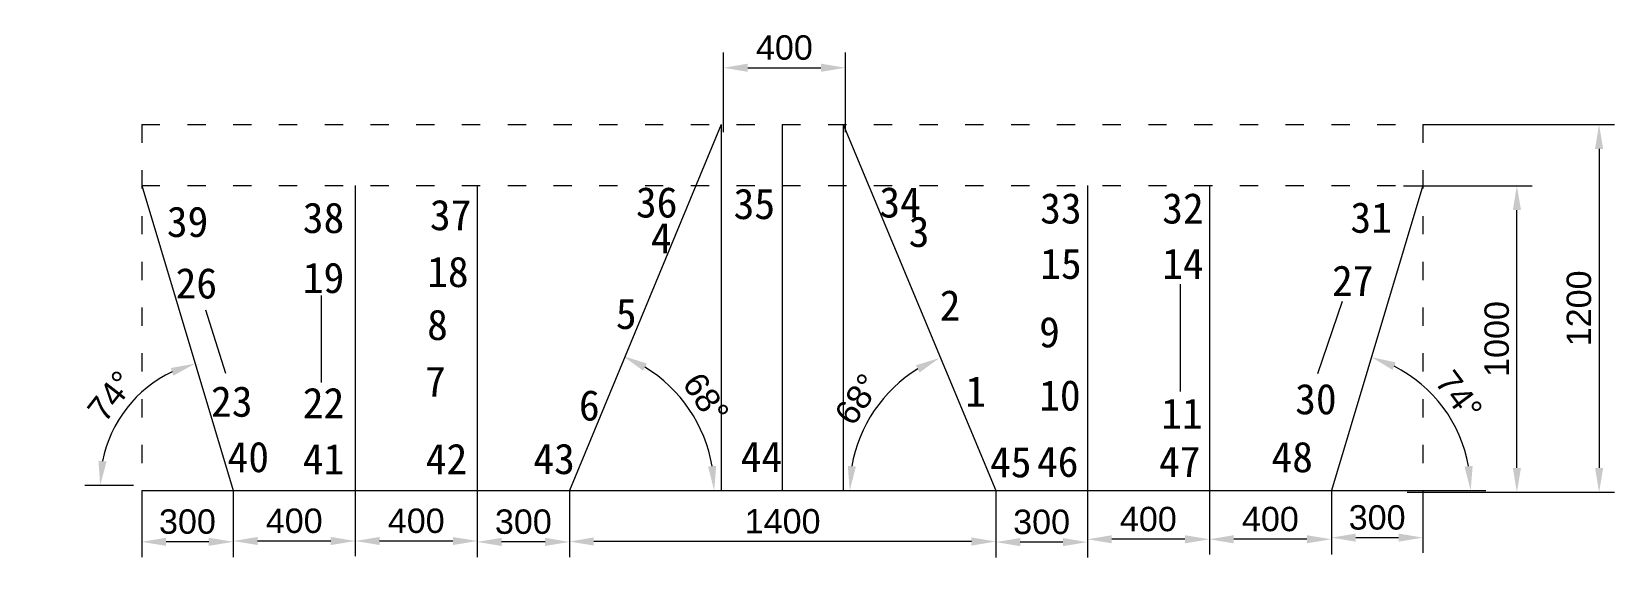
# Model space of a CAD drawing. Header units: millimetres. Extents: x 1823 to 7012, y 483 to 2206.
import ezdxf

# ---------------------------------------------------------------- set-up
doc = ezdxf.new("R2010")
doc.units = ezdxf.units.MM
doc.linetypes.add('ACAD_ISO03W100', pattern=[30, 12, -18])
doc.layers.add('15104尾巷图', color=7, linetype='Continuous', lineweight=13)
doc.styles.get("Standard").update_dxf_attribs({"font": 'arial.ttf'})
doc.styles.add('样式 2', font='', dxfattribs={"height": 5})
doc.styles.get('样式 2').set_extended_font_data('SimSun')
doc.dimstyles.new('一采区轨道', dxfattribs={"dimscale": 50, "dimtxt": 2.5, "dimasz": 2.5, "dimexe": 1.25, "dimexo": 0, "dimtad": 1, "dimdec": 0, "dimtxsty": 'Standard', "dimcen": 2.5, "dimaunit": 1, "dimadec": 0, "dimazin": 0, "dimtfac": 1, "dimtdec": 0, "dimtmove": 0, "dimatfit": 0, "dimfxl": 1, "dimlwd": 5, "dimlwe": 5, "dimarcsym": 0})

# ---------------------------------------------------------------- blocks, each defined once
blk = doc.blocks.new('*D18')
at = {"layer": '15104尾巷图', "color": 0, "lineweight": 5, "transparency": 16777216}
for p, q in [((4090.8, 1876.1), (4090.8, 2137.7)), ((4490.8, 1876.1), (4490.8, 2137.7)), ((4170.8, 2087.7), (4410.8, 2087.7))]:
    blk.add_line(p, q, dxfattribs=at)
at = {"layer": '15104尾巷图', "color": 0, "transparency": 16777216}
for points in [[(4170.8, 2101.1), (4170.8, 2074.4), (4090.8, 2087.7)], [(4410.8, 2101.1), (4410.8, 2074.4), (4490.8, 2087.7)]]:
    blk.add_solid(points, dxfattribs=at)
at = {"layer": 'Defpoints', "color": 0, "transparency": 16777216}
for p in [(4490.8, 2087.7), (4090.8, 1876.1), (4490.8, 1876.1)]:
    blk.add_point(p, dxfattribs=at)
at = {"layer": '15104尾巷图', "color": 0, "transparency": 16777216, "insert": (4290.8, 2153.6), "char_height": 80, "attachment_point": 5}
blk.add_mtext('400', dxfattribs=at)
blk = doc.blocks.new('*D19')
at = {"layer": '15104尾巷图', "color": 0, "lineweight": 5, "transparency": 16777216}
blk.add_line((2157.6, 718.7), (1997.9, 718.7), dxfattribs=at)
blk.add_arc((2459.6, 718.7), 411.7, 115.278, 168.8481, dxfattribs=at)
at = {"layer": '15104尾巷图', "color": 0, "transparency": 16777216}
for points in [[(2279.3, 1103.5), (2288.3, 1078.4), (2359.1, 1117.9)], [(2069, 797), (2042.4, 799.6), (2047.9, 718.7)]]:
    blk.add_solid(points, dxfattribs=at)
at = {"layer": 'Defpoints', "color": 0, "transparency": 16777216}
for p in [(2157.6, 1918.7), (2198.2, 1036.7), (2157.6, 718.7), (2459.6, 718.7), (6857.6, 718.7)]:
    blk.add_point(p, dxfattribs=at)
at = {"layer": '15104尾巷图', "color": 0, "transparency": 16777216, "insert": (2083.6, 1011.7), "char_height": 80, "attachment_point": 5, "rotation": 52.063}
blk.add_mtext('74°', dxfattribs=at)
blk = doc.blocks.new('*D20')
at = {"layer": '15104尾巷图', "color": 0, "lineweight": 5, "transparency": 16777216}
for p, q in [((6320.4, 1701.1), (6742.1, 1701.1)), ((6692.1, 776.2), (6692.1, 1621.1)), ((6332.9, 696.2), (6742.1, 696.2))]:
    blk.add_line(p, q, dxfattribs=at)
at = {"layer": '15104尾巷图', "color": 0, "transparency": 16777216}
for points in [[(6678.8, 1621.1), (6705.4, 1621.1), (6692.1, 1701.1)], [(6678.8, 776.2), (6705.4, 776.2), (6692.1, 696.2)]]:
    blk.add_solid(points, dxfattribs=at)
at = {"layer": 'Defpoints', "color": 0, "transparency": 16777216}
for p in [(6320.4, 1701.1), (6692.1, 1701.1), (6332.9, 696.2)]:
    blk.add_point(p, dxfattribs=at)
at = {"layer": '15104尾巷图', "color": 0, "transparency": 16777216, "insert": (6626.3, 1198.6), "char_height": 80, "attachment_point": 5, "rotation": 90}
blk.add_mtext('1000', dxfattribs=at)
blk = doc.blocks.new('*D21')
at = {"layer": '15104尾巷图', "color": 0, "lineweight": 5, "transparency": 16777216}
for p, q in [((6384, 1901.7), (7011.6, 1901.7)), ((6961.6, 1821.7), (6961.6, 776.2)), ((6452.9, 696.2), (7011.6, 696.2))]:
    blk.add_line(p, q, dxfattribs=at)
at = {"layer": '15104尾巷图', "color": 0, "transparency": 16777216}
for points in [[(6948.2, 1821.7), (6974.9, 1821.7), (6961.6, 1901.7)], [(6948.2, 776.2), (6974.9, 776.2), (6961.6, 696.2)]]:
    blk.add_solid(points, dxfattribs=at)
at = {"layer": 'Defpoints', "color": 0, "transparency": 16777216}
for p in [(6384, 1901.7), (6452.9, 696.2), (6961.6, 696.2)]:
    blk.add_point(p, dxfattribs=at)
at = {"layer": '15104尾巷图', "color": 0, "transparency": 16777216, "insert": (6895.7, 1299), "char_height": 80, "attachment_point": 5, "rotation": 90}
blk.add_mtext('1200', dxfattribs=at)
blk = doc.blocks.new('*D22')
at = {"layer": '15104尾巷图', "color": 0, "lineweight": 5, "transparency": 16777216}
blk.add_arc((3586.2, 701.7), 474.5, 9.6707, 58.5279, dxfattribs=at)
at = {"layer": '15104尾巷图', "color": 0, "transparency": 16777216}
for points in [[(3828, 1094.5), (3840, 1118.4), (3762.5, 1142.3)], [(4067.3, 782.6), (4040.7, 780.3), (4060.8, 701.7)]]:
    blk.add_solid(points, dxfattribs=at)
at = {"layer": 'Defpoints', "color": 0, "transparency": 16777216}
for p in [(4186.2, 2201.7), (4023.9, 885.1), (2036.2, 701.7), (3586.2, 701.7), (6736.2, 701.7)]:
    blk.add_point(p, dxfattribs=at)
at = {"layer": '15104尾巷图', "color": 0, "transparency": 16777216, "insert": (4033.7, 1004.7), "char_height": 80, "attachment_point": 5, "rotation": 304.0993}
blk.add_mtext('68°', dxfattribs=at)
blk = doc.blocks.new('*D23')
at = {"layer": '15104尾巷图', "color": 0, "lineweight": 5, "transparency": 16777216}
blk.add_arc((4973.3, 701.7), 468.2, 121.6037, 170.1977, dxfattribs=at)
at = {"layer": '15104尾巷图', "color": 0, "transparency": 16777216}
for points in [[(4722, 1112.4), (4734, 1088.6), (4799.4, 1136.4)], [(4525.3, 780.3), (4498.7, 782.6), (4505.1, 701.7)]]:
    blk.add_solid(points, dxfattribs=at)
at = {"layer": 'Defpoints', "color": 0, "transparency": 16777216}
for p in [(4373.3, 2201.7), (4645, 1035.5), (1823.3, 701.7), (4973.3, 701.7), (6523.3, 701.7)]:
    blk.add_point(p, dxfattribs=at)
at = {"layer": '15104尾巷图', "color": 0, "transparency": 16777216, "insert": (4531.1, 1001.1), "char_height": 80, "attachment_point": 5, "rotation": 55.9007}
blk.add_mtext('68°', dxfattribs=at)
blk = doc.blocks.new('*D24')
at = {"layer": '15104尾巷图', "color": 0, "lineweight": 5, "transparency": 16777216}
for p, q in [((6084, 701.7), (6084, 497.4)), ((6384, 701.7), (6384, 497.4)), ((6164, 547.4), (6304, 547.4))]:
    blk.add_line(p, q, dxfattribs=at)
at = {"layer": '15104尾巷图', "color": 0, "transparency": 16777216}
for points in [[(6164, 560.8), (6164, 534.1), (6084, 547.4)], [(6304, 560.8), (6304, 534.1), (6384, 547.4)]]:
    blk.add_solid(points, dxfattribs=at)
at = {"layer": 'Defpoints', "color": 0, "transparency": 16777216}
for p in [(6084, 701.7), (6384, 701.7), (6384, 547.4)]:
    blk.add_point(p, dxfattribs=at)
at = {"layer": '15104尾巷图', "color": 0, "transparency": 16777216, "insert": (6234, 613.3), "char_height": 80, "attachment_point": 5}
blk.add_mtext('300', dxfattribs=at)
blk = doc.blocks.new('*D25')
at = {"layer": '15104尾巷图', "color": 0, "lineweight": 5, "transparency": 16777216}
for p, q in [((5684, 701.7), (5684, 492.1)), ((6084, 701.7), (6084, 492.1)), ((6004, 542.1), (5764, 542.1))]:
    blk.add_line(p, q, dxfattribs=at)
at = {"layer": '15104尾巷图', "color": 0, "transparency": 16777216}
for points in [[(5764, 555.4), (5764, 528.7), (5684, 542.1)], [(6004, 555.4), (6004, 528.7), (6084, 542.1)]]:
    blk.add_solid(points, dxfattribs=at)
at = {"layer": 'Defpoints', "color": 0, "transparency": 16777216}
for p in [(5684, 701.7), (6084, 701.7), (5684, 542.1)]:
    blk.add_point(p, dxfattribs=at)
at = {"layer": '15104尾巷图', "color": 0, "transparency": 16777216, "insert": (5884, 607.9), "char_height": 80, "attachment_point": 5}
blk.add_mtext('400', dxfattribs=at)
blk = doc.blocks.new('*D26')
at = {"layer": '15104尾巷图', "color": 0, "lineweight": 5, "transparency": 16777216}
for p, q in [((5284, 701.7), (5284, 492.1)), ((5684, 701.7), (5684, 492.1)), ((5604, 542.1), (5364, 542.1))]:
    blk.add_line(p, q, dxfattribs=at)
at = {"layer": '15104尾巷图', "color": 0, "transparency": 16777216}
for points in [[(5364, 555.4), (5364, 528.7), (5284, 542.1)], [(5604, 555.4), (5604, 528.7), (5684, 542.1)]]:
    blk.add_solid(points, dxfattribs=at)
at = {"layer": 'Defpoints', "color": 0, "transparency": 16777216}
for p in [(5284, 701.7), (5684, 701.7), (5284, 542.1)]:
    blk.add_point(p, dxfattribs=at)
at = {"layer": '15104尾巷图', "color": 0, "transparency": 16777216, "insert": (5484, 607.9), "char_height": 80, "attachment_point": 5}
blk.add_mtext('400', dxfattribs=at)
blk = doc.blocks.new('*D27')
at = {"layer": '15104尾巷图', "color": 0, "lineweight": 5, "transparency": 16777216}
for p, q in [((4984, 701.7), (4984, 482.8)), ((5284, 701.7), (5284, 482.8)), ((5204, 532.8), (5064, 532.8))]:
    blk.add_line(p, q, dxfattribs=at)
at = {"layer": '15104尾巷图', "color": 0, "transparency": 16777216}
for points in [[(5064, 546.2), (5064, 519.5), (4984, 532.8)], [(5204, 546.2), (5204, 519.5), (5284, 532.8)]]:
    blk.add_solid(points, dxfattribs=at)
at = {"layer": 'Defpoints', "color": 0, "transparency": 16777216}
for p in [(4984, 701.7), (5284, 701.7), (4984, 532.8)]:
    blk.add_point(p, dxfattribs=at)
at = {"layer": '15104尾巷图', "color": 0, "transparency": 16777216, "insert": (5134, 598.7), "char_height": 80, "attachment_point": 5}
blk.add_mtext('300', dxfattribs=at)
blk = doc.blocks.new('*D28')
at = {"layer": '15104尾巷图', "color": 0, "lineweight": 5, "transparency": 16777216}
for p, q in [((3586.2, 701.7), (3586.2, 484.7)), ((4984, 701.7), (4984, 484.7)), ((4904, 534.7), (3666.2, 534.7))]:
    blk.add_line(p, q, dxfattribs=at)
at = {"layer": '15104尾巷图', "color": 0, "transparency": 16777216}
for points in [[(3666.2, 548.1), (3666.2, 521.4), (3586.2, 534.7)], [(4904, 548.1), (4904, 521.4), (4984, 534.7)]]:
    blk.add_solid(points, dxfattribs=at)
at = {"layer": 'Defpoints', "color": 0, "transparency": 16777216}
for p in [(3586.2, 701.7), (4984, 701.7), (3586.2, 534.7)]:
    blk.add_point(p, dxfattribs=at)
at = {"layer": '15104尾巷图', "color": 0, "transparency": 16777216, "insert": (4285.1, 600.6), "char_height": 80, "attachment_point": 5}
blk.add_mtext('1400', dxfattribs=at)
blk = doc.blocks.new('*D29')
at = {"layer": '15104尾巷图', "color": 0, "lineweight": 5, "transparency": 16777216}
for p, q in [((3284, 701.7), (3284, 483.4)), ((3586.2, 701.7), (3586.2, 483.4)), ((3506.2, 533.4), (3364, 533.4))]:
    blk.add_line(p, q, dxfattribs=at)
at = {"layer": '15104尾巷图', "color": 0, "transparency": 16777216}
for points in [[(3364, 546.8), (3364, 520.1), (3284, 533.4)], [(3506.2, 546.8), (3506.2, 520.1), (3586.2, 533.4)]]:
    blk.add_solid(points, dxfattribs=at)
at = {"layer": 'Defpoints', "color": 0, "transparency": 16777216}
for p in [(3284, 701.7), (3586.2, 701.7), (3284, 533.4)]:
    blk.add_point(p, dxfattribs=at)
at = {"layer": '15104尾巷图', "color": 0, "transparency": 16777216, "insert": (3435.1, 599.3), "char_height": 80, "attachment_point": 5}
blk.add_mtext('300', dxfattribs=at)
blk = doc.blocks.new('*D30')
at = {"layer": '15104尾巷图', "color": 0, "lineweight": 5, "transparency": 16777216}
for p, q in [((2884, 701.7), (2884, 486.4)), ((3284, 701.7), (3284, 486.4)), ((3204, 536.4), (2964, 536.4))]:
    blk.add_line(p, q, dxfattribs=at)
at = {"layer": '15104尾巷图', "color": 0, "transparency": 16777216}
for points in [[(2964, 549.7), (2964, 523.1), (2884, 536.4)], [(3204, 549.7), (3204, 523.1), (3284, 536.4)]]:
    blk.add_solid(points, dxfattribs=at)
at = {"layer": 'Defpoints', "color": 0, "transparency": 16777216}
for p in [(2884, 701.7), (3284, 701.7), (2884, 536.4)]:
    blk.add_point(p, dxfattribs=at)
at = {"layer": '15104尾巷图', "color": 0, "transparency": 16777216, "insert": (3084, 602.2), "char_height": 80, "attachment_point": 5}
blk.add_mtext('400', dxfattribs=at)
blk = doc.blocks.new('*D31')
at = {"layer": '15104尾巷图', "color": 0, "lineweight": 5, "transparency": 16777216}
for p, q in [((2484, 701.7), (2484, 486.4)), ((2884, 701.7), (2884, 486.4)), ((2804, 536.4), (2564, 536.4))]:
    blk.add_line(p, q, dxfattribs=at)
at = {"layer": '15104尾巷图', "color": 0, "transparency": 16777216}
for points in [[(2564, 549.7), (2564, 523.1), (2484, 536.4)], [(2804, 549.7), (2804, 523.1), (2884, 536.4)]]:
    blk.add_solid(points, dxfattribs=at)
at = {"layer": 'Defpoints', "color": 0, "transparency": 16777216}
for p in [(2484, 701.7), (2884, 701.7), (2484, 536.4)]:
    blk.add_point(p, dxfattribs=at)
at = {"layer": '15104尾巷图', "color": 0, "transparency": 16777216, "insert": (2684, 602.2), "char_height": 80, "attachment_point": 5}
blk.add_mtext('400', dxfattribs=at)
blk = doc.blocks.new('*D32')
at = {"layer": '15104尾巷图', "color": 0, "lineweight": 5, "transparency": 16777216}
for p, q in [((2184, 701.7), (2184, 483.7)), ((2484, 701.7), (2484, 483.7)), ((2404, 533.7), (2264, 533.7))]:
    blk.add_line(p, q, dxfattribs=at)
at = {"layer": '15104尾巷图', "color": 0, "transparency": 16777216}
for points in [[(2264, 547), (2264, 520.4), (2184, 533.7)], [(2404, 547), (2404, 520.4), (2484, 533.7)]]:
    blk.add_solid(points, dxfattribs=at)
at = {"layer": 'Defpoints', "color": 0, "transparency": 16777216}
for p in [(2184, 701.7), (2484, 701.7), (2184, 533.7)]:
    blk.add_point(p, dxfattribs=at)
at = {"layer": '15104尾巷图', "color": 0, "transparency": 16777216, "insert": (2334, 599.6), "char_height": 80, "attachment_point": 5}
blk.add_mtext('300', dxfattribs=at)
blk = doc.blocks.new('*D33')
at = {"layer": '15104尾巷图', "color": 0, "lineweight": 5, "transparency": 16777216}
blk.add_line((6384, 701.7), (6590.7, 701.7), dxfattribs=at)
blk.add_arc((6084, 701.7), 456.7, 10.0484, 63.2523, dxfattribs=at)
at = {"layer": '15104尾巷图', "color": 0, "transparency": 16777216}
for points in [[(6284.6, 1097.2), (6294.5, 1122), (6215.2, 1139.2)], [(6547, 782.6), (6520.4, 780.3), (6540.7, 701.7)]]:
    blk.add_solid(points, dxfattribs=at)
at = {"layer": 'Defpoints', "color": 0, "transparency": 16777216}
for p in [(6384, 1701.7), (6499.8, 890.7), (2184, 701.7), (6084, 701.7), (6384, 701.7)]:
    blk.add_point(p, dxfattribs=at)
at = {"layer": '15104尾巷图', "color": 0, "transparency": 16777216, "insert": (6502.6, 1013.2), "char_height": 80, "attachment_point": 5, "rotation": 306.6504}
blk.add_mtext('74°', dxfattribs=at)

msp = doc.modelspace()

# ---------------------------------------------------------------- linework, layer by layer
at = {"lineweight": 0}
for p, q in [((5588, 1378.7), (5588, 1026.1)), ((2772.8, 1340.7), (2772.8, 1055.5)), ((6119.4, 1321.6), (6038.9, 1084.4)), ((2460.1, 1085.2), (2393.8, 1293.5))]:
    msp.add_line(p, q, dxfattribs=at)
at = {"layer": '15104尾巷图', "linetype": 'ACAD_ISO03W100', "ltscale": 5}
for p, q in [((2184, 1901.7), (6384, 1901.7)), ((2184, 1901.7), (2184, 701.7)), ((6384, 1901.7), (6384, 701.7)), ((2184, 1701.7), (6384, 1701.7))]:
    msp.add_line(p, q, dxfattribs=at)
at = {"layer": '15104尾巷图'}
for p, q in [((4084, 1901.7), (3586.2, 701.7)), ((4084, 1901.7), (4084, 701.7)), ((4284, 1901.7), (4284, 701.7)), ((4484, 1901.7), (4484, 701.7)), ((4484, 1901.7), (4984, 701.7)), ((2184, 1701.7), (2484, 701.7)), ((2884, 1701.7), (2884, 701.7)), ((3284, 1701.7), (3284, 701.7)), ((5284, 1701.7), (5284, 701.7)), ((5684, 1701.7), (5684, 701.7)), ((6384, 1701.7), (6084, 701.7)), ((2184, 701.7), (6384, 701.7))]:
    msp.add_line(p, q, dxfattribs=at)

# ---------------------------------------------------------------- texts
at = {"layer": '15104尾巷图', "char_height": 100, "width": 384.064, "attachment_point": 1, "style": '样式 2'}
for s, insert in [('36', (3804.2, 1696.7)), ('35', (4124.4, 1691.7)), ('34', (4602.2, 1696.7)), ('33', (5129.3, 1677)), ('32', (5529.3, 1677)), ('39', (2266.4, 1633)), ('38', (2712.1, 1646)), ('37', (3128.8, 1655.2)), ('31', (6146.4, 1646.8)), ('4', (3853.3, 1579.2)), ('3', (4698.3, 1600.3)), ('18', (3119.8, 1468.9)), ('15', (5129.3, 1495.6)), ('14', (5529.3, 1495.6)), ('26', (2295.1, 1431.4)), ('19', (2712.1, 1449.3)), ('27', (6086, 1439.8)), ('2', (4800.1, 1358.8)), ('5', (3738.3, 1331.4)), ('8', (3119.8, 1295.3)), ('9', (5126, 1271.2)), ('7', (3113, 1109.1)), ('23', (2411.3, 1043.8)), ('22', (2712.1, 1039)), ('1', (4884.1, 1076.6)), ('10', (5126, 1063.9)), ('30', (5965.2, 1051.8)), ('6', (3617.3, 1031.2)), ('11', (5526, 1004.2)), ('40', (2465.5, 862)), ('41', (2712.1, 854.8)), ('42', (3115.3, 855.5)), ('43', (3467.9, 855.8)), ('44', (4147.8, 862.3)), ('45', (4964.8, 845.1)), ('46', (5118.8, 846.6)), ('47', (5518.8, 846.6)), ('48', (5887.5, 862))]:
    msp.add_mtext(s, dxfattribs=dict(at, insert=insert))

# ---------------------------------------------------------------- dimensions: what is measured, and where the dimension line sits
at = {"layer": '15104尾巷图'}
for base, line1, line2, text, picture, middle in [((4645, 1035.5), ((1823.3, 701.7), (6523.3, 701.7)), ((4373.3, 2201.7), (4973.3, 701.7)), '68°', '*D23', (4531.1, 1001.1)), ((4023.9, 885.1), ((4186.2, 2201.7), (3586.2, 701.7)), ((2036.2, 701.7), (6736.2, 701.7)), '68°', '*D22', (4033.7, 1004.7)), ((2198.2, 1036.7), ((2157.6, 1918.7), (2459.6, 718.7)), ((2157.6, 718.7), (6857.6, 718.7)), '74°', '*D19', (2083.6, 1011.7)), ((6499.8, 890.7), ((2184, 701.7), (6384, 701.7)), ((6384, 1701.7), (6084, 701.7)), '74°', '*D33', (6502.6, 1013.2))]:
    dim = msp.add_angular_dim_2l(base=base, line1=line1, line2=line2, text=text, dimstyle='一采区轨道', override={"dimscale": 40, "dimtxt": 2, "dimasz": 2, "dimtmove": 2}, dxfattribs=at)
    dim.commit()
    dim.dimension.update_dxf_attribs({"geometry": picture, "text_midpoint": middle})
for base, p1, p2, picture, middle in [((4490.8, 2087.7), (4090.8, 1876.1), (4490.8, 1876.1), '*D18', (4290.8, 2153.6)), ((2484, 536.4), (2884, 701.7), (2484, 701.7), '*D31', (2684, 602.2)), ((2884, 536.4), (3284, 701.7), (2884, 701.7), '*D30', (3084, 602.2)), ((4984, 532.8), (5284, 701.7), (4984, 701.7), '*D27', (5134, 598.7)), ((5284, 542.1), (5684, 701.7), (5284, 701.7), '*D26', (5484, 607.9)), ((5684, 542.1), (6084, 701.7), (5684, 701.7), '*D25', (5884, 607.9))]:
    dim = msp.add_linear_dim(base=base, p1=p1, p2=p2, dimstyle='一采区轨道', override={"dimscale": 40, "dimtxt": 2, "dimasz": 2, "dimtmove": 2}, dxfattribs=at)
    dim.commit()
    dim.dimension.update_dxf_attribs({"geometry": picture, "text_midpoint": middle})
for base, p1, p2, text, picture, middle in [((6961.6, 696.2), (6384, 1901.7), (6452.9, 696.2), '1200', '*D21', (6895.7, 1299)), ((6692.1, 1701.1), (6332.9, 696.2), (6320.4, 1701.1), '1000', '*D20', (6626.3, 1198.6))]:
    dim = msp.add_linear_dim(base=base, p1=p1, p2=p2, angle=90, text=text, dimstyle='一采区轨道', override={"dimscale": 40, "dimtxt": 2, "dimasz": 2, "dimtmove": 2}, dxfattribs=at)
    dim.commit()
    dim.dimension.update_dxf_attribs({"geometry": picture, "text_midpoint": middle})
for base, p1, p2, text, picture, middle in [((2184, 533.7), (2484, 701.7), (2184, 701.7), '300', '*D32', (2334, 599.6)), ((3284, 533.4), (3586.2, 701.7), (3284, 701.7), '300', '*D29', (3435.1, 599.3)), ((3586.2, 534.7), (4984, 701.7), (3586.2, 701.7), '1400', '*D28', (4285.1, 600.6)), ((6384, 547.4), (6084, 701.7), (6384, 701.7), '300', '*D24', (6234, 613.3))]:
    dim = msp.add_linear_dim(base=base, p1=p1, p2=p2, text=text, dimstyle='一采区轨道', override={"dimscale": 40, "dimtxt": 2, "dimasz": 2, "dimtmove": 2}, dxfattribs=at)
    dim.commit()
    dim.dimension.update_dxf_attribs({"geometry": picture, "text_midpoint": middle})

doc.saveas('drawing.dxf')
